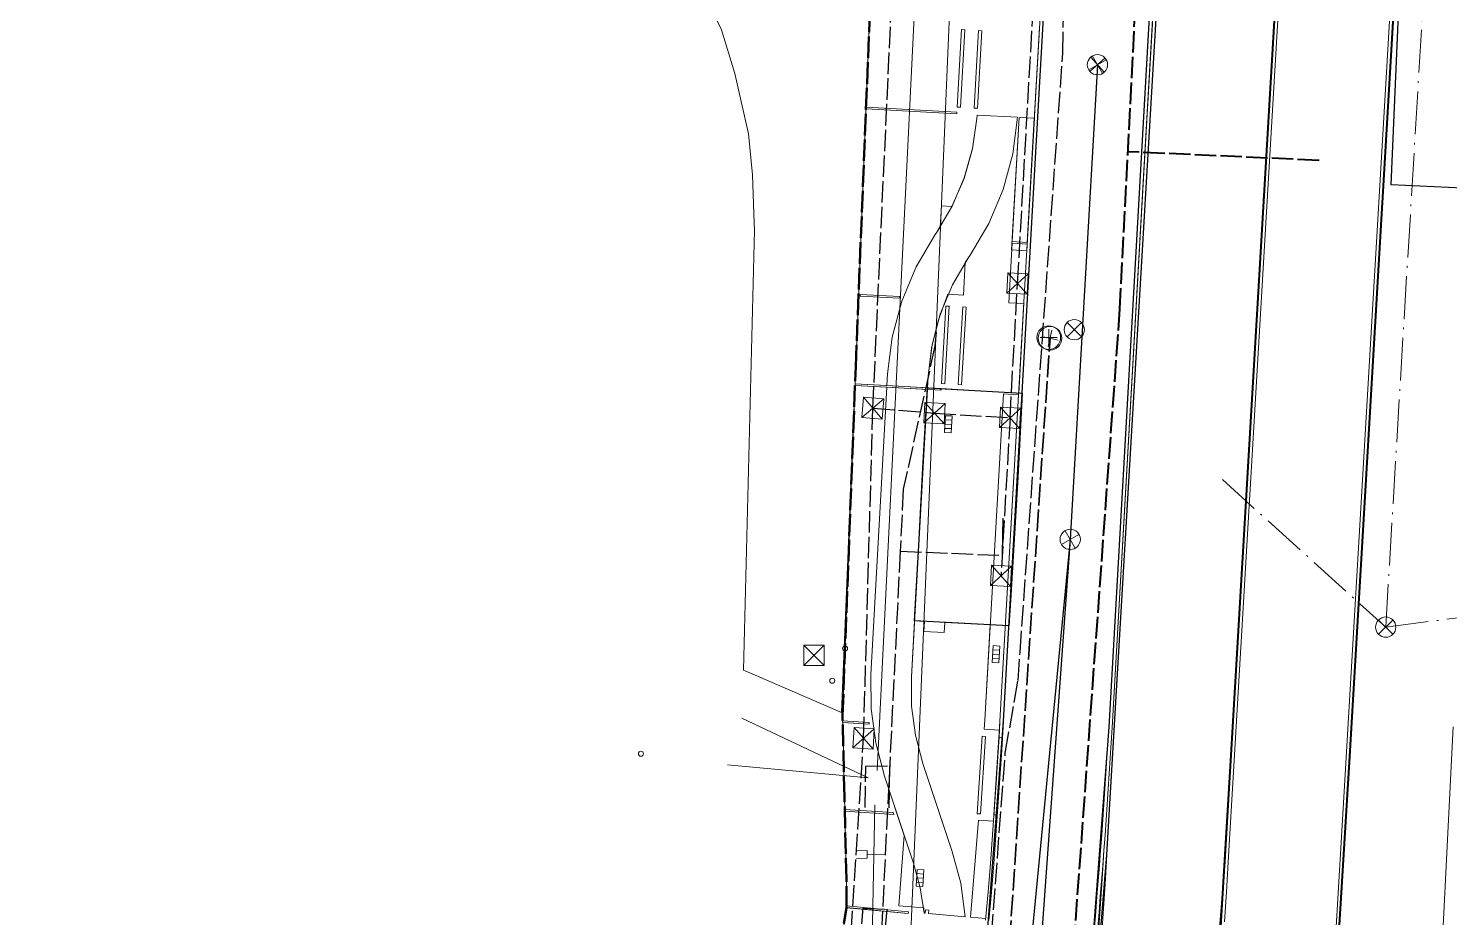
# Model space of a CAD drawing. Header units: metres. Extents: x 105014 to 106600, y 111320 to 118425.
# Drawn here: x 105631.4 to 105715.6, y 113914.2 to 113966.8 of the extents above; entities that cross this region are included whole.
import ezdxf

# ---------------------------------------------------------------- set-up
doc = ezdxf.new("R2010")
doc.units = ezdxf.units.M
doc.linetypes.add('DASHDOT', pattern=[3.556, 2.54, -0.508, 0, -0.508])
doc.linetypes.add('DASHED', pattern=[1.524, 1.27, -0.254])
for name, color, linetype, lineweight in [('00-BASE-LIMITE', 7, 'DASHED', 50), ('00-BASE-UE', 42, 'DASHED', 25), ('10-PAV-CALZADA-BRT', 12, 'CONTINUOUS', 30), ('10-PAV-CALZADA-MIXTA', 8, 'CONTINUOUS', 30), ('10-PAV-CICLORUTA', 76, 'CONTINUOUS', 18), ('10-PAV-ESTACION-TM', 1, 'CONTINUOUS', 40), ('10-PAV-PARADERO', 30, 'CONTINUOUS', 30), ('10-PAV-SARDINEL', 252, 'CONTINUOUS', 13), ('20-EP-ZONA-DURA', 253, 'CONTINUOUS', 13), ('20-EP-ZONA-VERDE', 84, 'CONTINUOUS', 13), ('30-RED-ENEL-NODOS', 11, 'CONTINUOUS', 13), ('30-RED-ENEL-PROY', 1, 'DASHED', 25), ('30-RED-ETB-EXIST', 145, 'CONTINUOUS', 13), ('30-RED-ETB-PROY', 5, 'DASHED', 25), ('30-RED-VANTI-PROY', 2, 'DASHED', 25), ('35-RH-ACUE-DOMICILIARIA', 152, 'CONTINUOUS', 9), ('35-RH-ACUE-MATRIZ-PJ', 150, 'DASHED', 40), ('35-RH-ACUE-MENOR-EXIST', 151, 'CONTINUOUS', 13), ('35-RH-ACUE-MENOR-PROY', 5, 'DASHED', 25), ('35-RH-ACUE-PJ-POZOS', 30, 'CONTINUOUS', 30), ('35-RH-PLUV-COLECTOR', 96, 'CONTINUOUS', 30), ('35-RH-PLUV-NODOS', 94, 'CONTINUOUS', 13), ('35-RH-PLUV-RETIRO', 8, 'DASHDOT', 13), ('35-RH-SUDS-ZONAS', 92, 'CONTINUOUS', 20), ('36-RH-SAN-COLECTOR-PROY', 6, 'DASHED', 35), ('36-RH-SAN-POZOS', 216, 'CONTINUOUS', 13), ('60-PREDIAL-LOTE', 42, 'CONTINUOUS', 13)]:
    doc.layers.add(name, color=color, linetype=linetype, lineweight=lineweight)

# ---------------------------------------------------------------- blocks, each defined once
blk = doc.blocks.new('CAJA_ENEL')
for p, q in [((-0.6, -0.6), (0.6, 0.6)), ((-0.6, 0.6), (0.6, -0.6))]:
    blk.add_line(p, q)
blk.add_lwpolyline([(-0.6, -0.6), (0.6, -0.6), (0.6, 0.6), (-0.6, 0.6)], close=True)
blk = doc.blocks.new('POSTE')
blk.add_circle((0, 0), 0.15)
blk = doc.blocks.new('POZO_SAN')
for p, q in [((-0.5, 0), (0.5, 0)), ((0, -0.5), (0, 0.5))]:
    blk.add_line(p, q)
blk.add_circle((0, 0), 0.7)
blk = doc.blocks.new('POZO_PLUV')
for p, q in [((-0.42, -0.42), (0.42, 0.42)), ((-0.42, 0.42), (0.42, -0.42))]:
    blk.add_line(p, q)
blk.add_circle((0, 0), 0.6)
blk = doc.blocks.new('SUMIDERO')
for p, q in [((-0.25, -0.2), (-0.25, 0.2)), ((0, -0.2), (0, 0.2)), ((0.25, -0.2), (0.25, 0.2))]:
    blk.add_line(p, q)
blk.add_lwpolyline([(-0.5, -0.2), (0.5, -0.2), (0.5, 0.2), (-0.5, 0.2)], close=True)

msp = doc.modelspace()

# ---------------------------------------------------------------- linework, layer by layer
at = {"layer": '00-BASE-LIMITE'}
msp.add_lwpolyline([(105679.2839, 113910.7887), (105679.8767, 113914.7461), (105679.8801, 113916.4161), (105679.7647, 113921.2717), (105679.6495, 113926.1275), (105680.4291, 113946.8003), (105681.3091, 113968.8203)], dxfattribs=at)
at = {"layer": '00-BASE-UE'}
msp.add_lwpolyline([(105679.2839, 113910.7887), (105679.8767, 113914.7461), (105679.8801, 113916.4161), (105679.7647, 113921.2717), (105679.6495, 113926.1275), (105680.4291, 113946.8003), (105681.3091, 113968.8203)], dxfattribs=at)
at = {"layer": '10-PAV-CALZADA-BRT'}
for points in [[(105693.9036, 113900.5719), (105695.3043, 113917.8685), (105699.6893, 113992.2076)], [(105706.5997, 113990.4815), (105702.2923, 113917.4565), (105700.8668, 113899.8544)], [(105709.0377, 113912.9345), (105709.3913, 113918.9298), (105713.5679, 113989.7363)]]:
    msp.add_lwpolyline(points, dxfattribs=at)
at = {"layer": '10-PAV-CALZADA-MIXTA'}
for points in [[(105699.0404, 113989.0728), (105695.4137, 113925.4345), (105694.3167, 113910.8707)], [(105688.0939, 113911.4539), (105689.1739, 113925.7901), (105691.7683, 113971.3164)]]:
    msp.add_lwpolyline(points, dxfattribs=at)
at = {"layer": '10-PAV-CICLORUTA'}
for points in [[(105690.0101, 113961.5597), (105689.7303, 113959.3941), (105689.1618, 113957.2858), (105688.3149, 113955.2731), (105687.2051, 113953.3925), (105687.1111, 113953.2555), (105686.1573, 113951.6369), (105685.4321, 113949.9038), (105684.9491, 113948.0882), (105684.7171, 113946.2239), (105684.6789, 113945.5371), (105682.2827, 113945.6737), (105682.3209, 113946.3575), (105682.5932, 113948.546), (105683.1602, 113950.6773), (105684.0114, 113952.7118), (105685.1311, 113954.6119), (105685.2251, 113954.7489), (105686.1472, 113956.3039), (105686.8582, 113957.9661), (105687.3458, 113959.707), (105687.6016, 113961.4966), (105687.6143, 113961.6963), (105690.0101, 113961.5597)], [(105684.6733, 113945.4373), (105683.7253, 113928.4265), (105683.7379, 113926.6901), (105683.9686, 113924.969), (105684.4135, 113923.2905), (105686.1311, 113918.1435), (105686.6478, 113916.201), (105686.9199, 113914.2095), (105684.7441, 113914.3993), (105684.7625, 113914.5985), (105684.5635, 113914.6169), (105684.5451, 113914.4177), (105684.4921, 113914.4227), (105684.2548, 113915.9209), (105683.8545, 113917.3839), (105682.1369, 113922.5309), (105681.6146, 113924.5013), (105681.3439, 113926.5217), (105681.3291, 113928.5601), (105682.2771, 113945.5739), (105684.6733, 113945.4373)]]:
    msp.add_lwpolyline(points, close=True, dxfattribs=at)
at = {"layer": '10-PAV-ESTACION-TM'}
msp.add_lwpolyline([(105695.3293, 113819.8207), (105688.5539, 113821.5799), (105691.2331, 113831.8989), (105698.0433, 113877.9922), (105698.6851, 113882.3353), (105700.0509, 113892.743), (105701.1732, 113903.1797), (105702.0515, 113913.6398), (105702.6851, 113924.1177), (105705.6877, 113975.0209), (105706.3231, 113985.7911), (105706.3237, 113985.8021), (105713.3115, 113985.3899), (105712.6755, 113974.6087), (105709.6729, 113923.7023), (105709.0156, 113913.0763), (105708.118, 113902.4681), (105706.9805, 113891.8829), (105705.6037, 113881.3261), (105705.596, 113881.2736), (105704.8585, 113876.2769), (105698.5826, 113833.7524), (105695.3293, 113819.8207)], close=True, dxfattribs=at)
at = {"layer": '10-PAV-PARADERO'}
msp.add_lwpolyline([(105689.4957, 113931.4406), (105683.9098, 113931.7373), (105684.1582, 113936.1945), (105684.414, 113940.7856), (105684.6788, 113945.5372), (105690.2809, 113945.2179), (105690.0377, 113940.254), (105689.6195, 113933.2654), (105689.4957, 113931.4406)], close=True, dxfattribs=at)
at = {"layer": '10-PAV-SARDINEL'}
for points in [[(105694.7642, 113912.6877), (105694.8853, 113914.4181), (105694.9987, 113916.149), (105695.076, 113917.4114), (105695.1311, 113918.1326), (105695.1987, 113919.0434), (105695.2642, 113919.9544), (105695.3276, 113920.8655), (105695.3889, 113921.7768), (105695.4481, 113922.6882), (105695.5053, 113923.5997), (105695.5604, 113924.5114), (105695.6134, 113925.423), (105697.4345, 113957.3775), (105699.4892, 113992.212)], [(105699.6893, 113992.2076), (105695.3043, 113917.8685), (105695.1983, 113916.1363), (105695.0848, 113914.4045), (105694.9636, 113912.6733)], [(105694.5629, 113913.5982), (105694.6408, 113914.5078), (105694.7166, 113915.4175), (105694.7904, 113916.3273), (105694.8621, 113917.2374), (105694.9317, 113918.1476), (105694.9992, 113919.058), (105695.0646, 113919.9685), (105695.128, 113920.8791), (105695.1893, 113921.79), (105695.2485, 113922.7009), (105695.3057, 113923.612), (105695.3607, 113924.5232), (105695.4137, 113925.4345), (105699.0404, 113989.0728)], [(105699.2401, 113989.0614), (105695.6134, 113925.423), (105695.5604, 113924.5114), (105695.5053, 113923.5997), (105695.4481, 113922.6882), (105695.3889, 113921.7768), (105695.3276, 113920.8655), (105695.2642, 113919.9544), (105695.1987, 113919.0434), (105695.1311, 113918.1326), (105695.0615, 113917.2219), (105694.9898, 113916.3114), (105694.916, 113915.4011), (105694.8401, 113914.4909), (105694.7621, 113913.581)], [(105702.0689, 113913.9314), (105702.1844, 113915.6937), (105702.2923, 113917.4565), (105706.323, 113985.7911), (105706.5228, 113985.7796), (105702.492, 113917.4445), (105702.384, 113915.6811), (105702.2685, 113913.9179)], [(105708.8381, 113912.9466), (105709.1916, 113918.9416), (105713.1118, 113985.4014), (105713.3115, 113985.3899), (105709.3913, 113918.9298), (105709.0377, 113912.9345)], [(105688.1233, 113913.9982), (105688.2666, 113915.6828), (105688.4027, 113917.3679), (105688.5315, 113919.0536), (105688.653, 113920.7399), (105688.7674, 113922.4266), (105688.8744, 113924.1138), (105688.9742, 113925.8017), (105691.5686, 113971.3278)], [(105691.7683, 113971.3164), (105689.1739, 113925.7901), (105689.074, 113924.1016), (105688.9669, 113922.4135), (105688.8525, 113920.7259), (105688.7309, 113919.0388), (105688.602, 113917.3522), (105688.4659, 113915.6662), (105688.3225, 113913.9808)]]:
    msp.add_lwpolyline(points, dxfattribs=at)
at = {"layer": '20-EP-ZONA-DURA'}
for points in [[(105699.4892, 113992.212), (105697.4345, 113957.3775), (105699.2401, 113989.0614), (105699.3506, 113991.0008), (105699.4199, 113992.2196), (105699.421, 113992.2282), (105699.423, 113992.2348), (105699.4263, 113992.2407), (105699.4296, 113992.2444), (105699.4372, 113992.2501), (105699.4427, 113992.253), (105699.4479, 113992.2546), (105699.453, 113992.2553), (105699.4589, 113992.2551), (105699.4645, 113992.254), (105699.4696, 113992.252), (105699.4753, 113992.2487), (105699.4792, 113992.2454), (105699.483, 113992.2408), (105699.4857, 113992.2361), (105699.4877, 113992.2308), (105699.4889, 113992.2246), (105699.4892, 113992.212)], [(105686.4389, 113962.1639), (105686.6385, 113962.1525), (105686.9003, 113966.7451), (105686.7007, 113966.7563), (105686.4389, 113962.1639)], [(105687.6991, 113966.6995), (105687.4373, 113962.1069), (105687.6371, 113962.0955), (105687.8987, 113966.6881), (105687.6991, 113966.6995)], [(105686.4219, 113961.8643), (105681.0493, 113962.1705), (105681.0437, 113962.0707), (105686.4161, 113961.7645), (105686.4219, 113961.8643)], [(105680.6947, 113950.9727), (105683.0049, 113950.8409), (105683.0393, 113950.9389), (105680.7005, 113951.0725), (105680.6947, 113950.9727)], [(105685.5059, 113945.7905), (105685.7055, 113945.7791), (105685.9673, 113950.3717), (105685.7675, 113950.3831), (105685.5059, 113945.7905)], [(105686.7659, 113950.3261), (105686.5041, 113945.7337), (105686.7039, 113945.7223), (105686.9657, 113950.3149), (105686.7659, 113950.3261)], [(105688.1165, 113924.8923), (105687.9169, 113924.9053), (105687.6175, 113920.3151), (105687.8171, 113920.3021), (105688.1165, 113924.8923)]]:
    msp.add_lwpolyline(points, close=True, dxfattribs=at)
for points in [[(105679.2839, 113910.7887), (105679.8767, 113914.7473), (105683.5401, 113914.4101), (105683.5493, 113914.5097), (105679.8769, 113914.8489), (105679.8801, 113916.4161), (105679.7839, 113920.4627), (105682.6791, 113920.2737), (105682.6451, 113920.3763), (105679.7816, 113920.5629), (105679.7647, 113921.2717), (105679.6593, 113925.7125), (105681.2323, 113925.6101), (105681.2209, 113925.7109), (105679.6569, 113925.8129), (105679.6495, 113926.1275), (105680.4291, 113946.8003), (105681.3091, 113968.8203)], [(105691.3159, 113966.8941), (105690.5907, 113954.1449), (105690.5907, 113954.1449), (105691.0069, 113961.5065), (105690.1105, 113961.5543), (105689.6965, 113954.1955), (105690.5907, 113954.1449), (105690.5842, 113954.045), (105689.6875, 113954.096), (105689.4879, 113950.5727), (105690.3832, 113950.5266), (105690.0814, 113945.2293), (105685.4887, 113945.4911), (105684.6789, 113945.5372), (105684.7171, 113946.2239), (105684.9115, 113947.8853), (105685.3055, 113949.5109), (105685.8933, 113951.077), (105686.8057, 113951.0251), (105686.9162, 113952.9626), (105687.1111, 113953.2555), (105687.2051, 113953.3925), (105688.3149, 113955.2731), (105689.1618, 113957.2858), (105689.7303, 113959.3941), (105690.0101, 113961.5597), (105687.6143, 113961.6963), (105687.6016, 113961.4966), (105687.343, 113959.6952), (105686.8495, 113957.9434), (105686.1299, 113956.2718), (105685.5041, 113956.3075), (105685.4333, 113955.0626), (105685.2251, 113954.7489), (105685.1311, 113954.6119), (105684.0114, 113952.7118), (105683.1602, 113950.6773), (105682.5932, 113948.546), (105682.3209, 113946.3575), (105682.2827, 113945.6738), (105680.3989, 113945.7811), (105680.3931, 113945.6813), (105682.2771, 113945.5739), (105681.3291, 113928.5601), (105681.3439, 113926.5217), (105681.6146, 113924.5013), (105682.1369, 113922.5309), (105683.3085, 113919.02), (105682.9785, 113914.8637), (105684.4548, 113914.7466), (105684.4921, 113914.4227), (105684.5451, 113914.4177), (105684.5635, 113914.6169), (105684.7625, 113914.5985), (105684.7441, 113914.3993), (105686.9199, 113914.2095), (105686.6478, 113916.201), (105686.1311, 113918.1435), (105684.4135, 113923.2905), (105683.9686, 113924.969), (105683.7379, 113926.6901), (105683.7253, 113928.4265), (105683.9098, 113931.7373), (105684.5028, 113931.7058), (105684.4691, 113931.1141), (105685.6671, 113931.0459), (105685.7011, 113931.6422), (105688.3973, 113931.4989), (105688.0755, 113925.8527), (105688.0453, 113925.3279), (105688.9431, 113925.2631), (105688.916, 113924.8402), (105688.6166, 113920.25), (105688.5915, 113919.8747), (105687.6937, 113919.9393), (105687.2359, 113914.1821), (105688.1325, 113914.1039)], [(105694.7621, 113913.581), (105694.8401, 113914.4909), (105694.916, 113915.4011), (105694.9898, 113916.3114), (105695.0615, 113917.2219), (105695.076, 113917.4114), (105694.9987, 113916.149), (105694.8853, 113914.4181), (105694.7642, 113912.6877)]]:
    msp.add_lwpolyline(points, dxfattribs=at)
at = {"layer": '20-EP-ZONA-VERDE'}
for points in [[(105686.9003, 113966.7451), (105686.6385, 113962.1525), (105686.4389, 113962.1639), (105686.7007, 113966.7563), (105686.9003, 113966.7451)], [(105687.8987, 113966.6881), (105687.6371, 113962.0955), (105687.4373, 113962.1069), (105687.6991, 113966.6995), (105687.8987, 113966.6881)], [(105686.4219, 113961.8643), (105686.4161, 113961.7645), (105681.0437, 113962.0707), (105681.0493, 113962.1705), (105686.4219, 113961.8643)], [(105683.0393, 113950.9389), (105683.0049, 113950.8409), (105680.6947, 113950.9727), (105680.7005, 113951.0725), (105683.0393, 113950.9389)], [(105685.9673, 113950.3717), (105685.7055, 113945.7791), (105685.5059, 113945.7905), (105685.7675, 113950.3831), (105685.9673, 113950.3717)], [(105686.9657, 113950.3149), (105686.7039, 113945.7223), (105686.5041, 113945.7337), (105686.7659, 113950.3261), (105686.9657, 113950.3149)], [(105685.4887, 113945.4911), (105685.4831, 113945.3911), (105680.3931, 113945.6813), (105680.3989, 113945.7811), (105685.4887, 113945.4911)], [(105690.0757, 113945.1295), (105688.9741, 113925.8015), (105688.9431, 113925.2631), (105688.0453, 113925.3279), (105688.0755, 113925.8527), (105689.1771, 113945.1807), (105690.0757, 113945.1295)], [(105681.2209, 113925.7109), (105681.2323, 113925.6101), (105679.6509, 113925.7131), (105679.6573, 113925.8129), (105681.2209, 113925.7109)], [(105688.1165, 113924.8923), (105687.8171, 113920.3021), (105687.6175, 113920.3151), (105687.9169, 113924.9053), (105688.1165, 113924.8923)], [(105689.1143, 113924.8273), (105688.8149, 113920.2371), (105688.6155, 113920.2501), (105688.9147, 113924.8403), (105689.1143, 113924.8273)], [(105682.6451, 113920.3763), (105682.6791, 113920.2737), (105679.7839, 113920.4627), (105679.7817, 113920.5629), (105682.6451, 113920.3763)], [(105683.5493, 113914.5097), (105683.5401, 113914.4101), (105679.8767, 113914.7485), (105679.8769, 113914.8489), (105683.5493, 113914.5097)]]:
    msp.add_lwpolyline(points, close=True, dxfattribs=at)
at = {"layer": '30-RED-ENEL-PROY'}
for points in [[(105681.4473, 113944.3337), (105683.4045, 113986.9719)], [(105690.0139, 113951.7193), (105691.1685, 113972.0199)], [(105689.5685, 113943.7623), (105690.0139, 113951.7193)], [(105680.8947, 113924.7777), (105681.4473, 113944.3337)], [(105681.4473, 113944.3337), (105685.0995, 113944.0395)], [(105685.0995, 113944.0395), (105689.5685, 113943.7623)], [(105689.5685, 113943.7623), (105689.0345, 113934.4065)], [(105679.5801, 113904.1611), (105680.8947, 113924.7777)]]:
    msp.add_lwpolyline(points, dxfattribs=at)
at = {"layer": '30-RED-ETB-EXIST'}
for points in [[(105681.706, 113922.867), (105684.89, 113988.053), (105684.953, 113988.646)], [(105673.686, 113925.964), (105681.17, 113922.443)], [(105672.838, 113923.215), (105681.17, 113922.443)], [(105679.616, 113882.689), (105680.833, 113883.72), (105681.568, 113920.847)]]:
    msp.add_lwpolyline(points, dxfattribs=at)
at = {"layer": '30-RED-ETB-PROY'}
for points in [[(105680.992, 113920.677), (105681.034, 113923.122), (105682.44, 113923.143), (105682.388, 113920.655)], [(105680.672, 113912.276), (105680.862, 113914.715), (105682.266, 113914.65), (105682.064, 113912.17)]]:
    msp.add_lwpolyline(points, dxfattribs=at)
at = {"layer": '30-RED-VANTI-PROY'}
for points in [[(105690.1611, 113929.8803), (105692.6955, 113965.3527), (105693.3699, 114000.1301), (105693.0577, 114003.8996), (105693.3521, 114007.6705), (105695.1729, 114027.7901), (105696.9021, 114034.0099), (105697.7651, 114038.3371), (105699.5358, 114048.9637), (105701.8132, 114059.4934), (105704.5923, 114069.9019)], [(105583.4243, 113706.6041), (105586.8215, 113712.3143), (105587.7547, 113714.6325), (105598.9577, 113724.3955), (105656.2147, 113790.9971), (105664.4907, 113802.2521), (105671.1805, 113813.6245), (105681.2393, 113846.7487), (105682.6437, 113861.1821), (105686.1241, 113889.7663), (105686.4437, 113891.9799), (105686.6545, 113896.3845), (105688.4809, 113913.0949), (105689.2835, 113923.9021), (105690.0407, 113928.1947), (105690.1611, 113929.8803)]]:
    msp.add_lwpolyline(points, dxfattribs=at)
at = {"layer": '35-RH-ACUE-DOMICILIARIA'}
for points in [[(105680.4652, 113918.1159), (105681.1051, 113918.1297), (105681.115, 113917.6712), (105680.4752, 113917.6573)], [(105681.11, 113917.9005), (105682.176, 113917.9088)]]:
    msp.add_lwpolyline(points, dxfattribs=at)
at = {"layer": '35-RH-ACUE-MATRIZ-PJ'}
for points in [[(105697.8287, 113984.9241), (105696.0573, 113950.2069), (105693.0321, 113908.2907), (105688.6926, 113877.3888), (105685.1125, 113845.4534), (105684.0791, 113839.7835), (105682.6136, 113834.0328), (105681.6135, 113830.8334), (105678.2327, 113821.8919), (105673.2704, 113810.5282), (105671.5191, 113807.1561), (105668.874, 113802.6796), (105665.575, 113797.6684), (105658.3947, 113788.1043), (105629.7754, 113754.6465), (105611.2469, 113734.751), (105601.3153, 113723.1855), (105597.5168, 113718.6616), (105591.5028, 113710.4652), (105584.2576, 113714.5486), (105582.5302, 113711.598), (105580.9366, 113712.0232), (105573.79, 113714.76)], [(105707.8663, 113959.0118), (105696.5326, 113959.5223)]]:
    msp.add_lwpolyline(points, dxfattribs=at)
at = {"layer": '35-RH-ACUE-MENOR-EXIST'}
for points in [[(105670.17, 113828.57), (105674.93, 113841.52), (105678.66, 113855.89), (105681.23, 113870.5), (105682.14, 113881.77), (105683.39, 113906.47), (105682.07, 113908.73), (105681.93, 113911.55), (105683.7, 113913.28), (105686.64, 113983.19)], [(105715.81, 113925.45), (105714.42, 113897.91)]]:
    msp.add_lwpolyline(points, dxfattribs=at)
at = {"layer": '35-RH-ACUE-MENOR-PROY'}
for points in [[(105685.199, 113948.8157), (105685.1211, 113948.0189), (105683.2478, 113939.5388), (105683.0668, 113935.868), (105681.87, 113911.5971)], [(105683.0668, 113935.868), (105689.1321, 113935.6082), (105689.145, 113936.808), (105689.1581, 113937.808)]]:
    msp.add_lwpolyline(points, dxfattribs=at)
at = {"layer": '35-RH-ACUE-PJ-POZOS'}
msp.add_lwpolyline([(105712.5832, 113967.6513), (105717.6781, 113967.4231), (105717.2257, 113957.3232), (105712.1308, 113957.5515), (105712.5832, 113967.6513)], close=True, dxfattribs=at)
at = {"layer": '35-RH-PLUV-COLECTOR'}
for points in [[(105694.7454, 113964.6758), (105693.133, 113936.5623)], [(105694.7454, 113964.6758), (105693.133, 113936.5623)], [(105693.133, 113936.5623), (105690.1407, 113905.7712)], [(105693.133, 113936.5623), (105691.2616, 113910.5455)]]:
    msp.add_lwpolyline(points, dxfattribs=at)
at = {"layer": '35-RH-PLUV-RETIRO'}
for points in [[(105711.8169, 113931.3642), (105714.9158, 113983.2909)], [(105702.1468, 113940.1018), (105711.8169, 113931.3642), (105722.2766, 113932.7061)]]:
    msp.add_lwpolyline(points, dxfattribs=at)
at = {"layer": '35-RH-SUDS-ZONAS'}
msp.add_lwpolyline([(105691.0087, 113961.5027), (105690.5617, 113953.6588), (105689.6631, 113953.71), (105690.1101, 113961.5539), (105691.0087, 113961.5027)], close=True, dxfattribs=at)
msp.add_lwpolyline([(105691.0087, 113961.5027), (105690.5617, 113953.6588), (105689.6631, 113953.71), (105690.1101, 113961.5539), (105691.0087, 113961.5027)], close=True, dxfattribs=at)
msp.add_lwpolyline([(105691.0087, 113961.5027), (105690.5617, 113953.6588), (105689.6631, 113953.71), (105690.1101, 113961.5539), (105691.0087, 113961.5027)], close=True, dxfattribs=at)
msp.add_lwpolyline([(105691.0087, 113961.5027), (105690.5617, 113953.6588), (105689.6631, 113953.71), (105690.1101, 113961.5539), (105691.0087, 113961.5027)], close=True, dxfattribs=at)
at = {"layer": '36-RH-SAN-COLECTOR-PROY'}
msp.add_lwpolyline([(105689.3376, 113909.6837), (105691.9377, 113948.4747)], dxfattribs=at)
at = {"layer": '60-PREDIAL-LOTE'}
msp.add_lwpolyline([(105681.3016, 113968.8191), (105680.6877, 113953.1369), (105680.6877, 113953.1369), (105679.5903, 113926.2983), (105673.878, 113928.7753), (105673.792, 113928.8126), (105674.4371, 113954.8725), (105674.4208, 113955.2906), (105674.3087, 113958.1567), (105674.088, 113960.5753), (105673.276, 113964.1583), (105672.4839, 113966.736), (105671.1056, 113969.6084)], dxfattribs=at)

# ---------------------------------------------------------------- block references
at = {"layer": '30-RED-ENEL-NODOS'}
for name, p, rotation in [('CAJA_ENEL', (105690.0138, 113951.7193), 87.1), ('CAJA_ENEL', (105681.4473, 113944.3338), 85.2), ('CAJA_ENEL', (105685.0995, 113944.0394), 87.1), ('CAJA_ENEL', (105689.5683, 113943.7623), 86.8), ('CAJA_ENEL', (105689.0344, 113934.4065), 87), ('CAJA_ENEL', (105677.9546, 113929.6916), 89.8), ('POSTE', (105679.7989, 113930.1018), 179.8), ('POSTE', (105679.0414, 113928.1877), 179.8), ('CAJA_ENEL', (105680.8946, 113924.7777), 356.4), ('POSTE', (105667.7111, 113923.8687), 91)]:
    msp.add_blockref(name, p, dxfattribs=dict(at, rotation=rotation))
at = {"layer": '35-RH-PLUV-NODOS'}
for name, p, rotation in [('POZO_PLUV', (105694.7454, 113964.6758), 255), ('POZO_PLUV', (105694.7454, 113964.6758), 255), ('POZO_PLUV', (105694.7454, 113964.6758), 176.6), ('POZO_PLUV', (105694.7454, 113964.6758), 176.6), ('SUMIDERO', (105685.9071, 113943.3744), 266.7), ('SUMIDERO', (105685.9094, 113943.3832), 266.6), ('POZO_PLUV', (105693.133, 113936.5623), 255), ('POZO_PLUV', (105693.133, 113936.5623), 255), ('SUMIDERO', (105688.7387, 113929.7579), 266.6), ('SUMIDERO', (105688.7387, 113929.7579), 266.6), ('SUMIDERO', (105688.7387, 113929.7579), 266.6), ('SUMIDERO', (105684.2416, 113916.5045), 266.3), ('SUMIDERO', (105684.2416, 113916.5045), 266.3)]:
    msp.add_blockref(name, p, dxfattribs=dict(at, rotation=rotation))
for p in [(105693.3751, 113948.9813), (105711.8169, 113931.3642), (105711.8169, 113931.3642)]:
    msp.add_blockref('POZO_PLUV', p, dxfattribs=at)
at = {"layer": '36-RH-SAN-POZOS'}
for p, rotation in [((105691.9377, 113948.4747), 257), ((105691.8623, 113948.5131), 179.9)]:
    msp.add_blockref('POZO_SAN', p, dxfattribs=dict(at, rotation=rotation))

doc.saveas('drawing.dxf')
